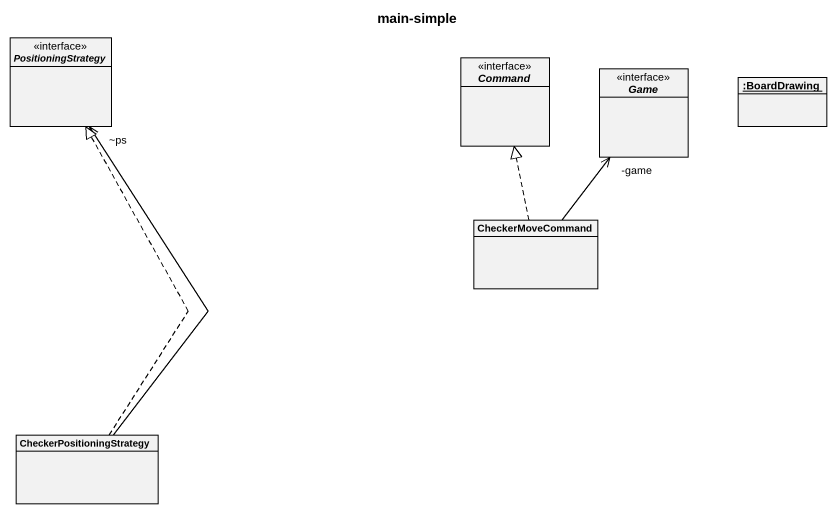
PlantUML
@startuml
title main-simple
hide circle
hide empty members
interface PositioningStrategy <<interface>>
interface Command <<interface>>
interface Game <<interface>>
object ":BoardDrawing" as BoardDrawing
class CheckerMoveCommand
class CheckerPositioningStrategy
CheckerMoveCommand .up.|> Command
CheckerMoveCommand -up-> "-game" Game
CheckerPositioningStrategy -up-> "~ps" PositioningStrategy
CheckerPositioningStrategy .up.|> PositioningStrategy
@enduml
